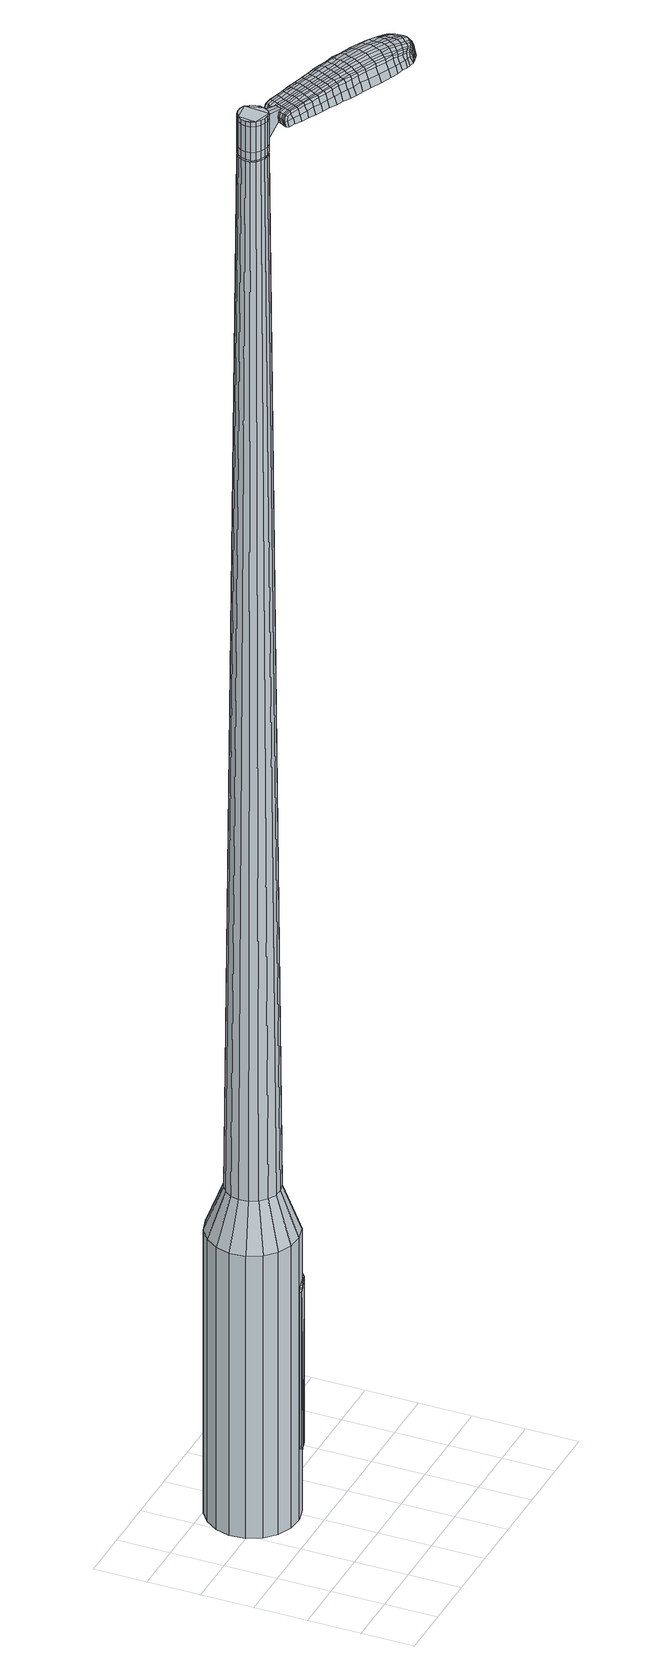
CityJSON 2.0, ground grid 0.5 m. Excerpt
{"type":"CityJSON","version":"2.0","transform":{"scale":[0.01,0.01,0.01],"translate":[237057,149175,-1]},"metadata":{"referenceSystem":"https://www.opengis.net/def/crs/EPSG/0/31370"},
"CityObjects":{
"object1":{"type":"GenericCityObject","attributes":{"cluster":250,"mean_distance_to_centroid":0.168,"new_centroid_x":237057.86,"new_centroid_y":149176.61,"mean_distance_to_camera":6.66,"H1":0.351,"H2":-2.49,"Z_final":110.93,"cluster2":-1,"proj_x":237056.17,"proj_y":149180.32,"id_line":38738,"bearing_l":65.56,"distance":4.08,"orientation":"right","G_obj":335.56},"geometry":[{"type":"MultiSurface","lod":"2","boundaries":[[[0,1,2,3]],[[1,4,5,2]],[[4,6,7,5]],[[6,8,9,7]],[[8,10,11,9]],[[10,12,13,11]],[[12,14,15,13]],[[14,16,17,15]],[[16,18,19,17]],[[18,20,21,19]],[[20,22,23,21]],[[22,24,25,23]],[[24,26,27,25]],[[26,28,29,27]],[[28,30,31,29]],[[30,32,33,31]],[[32,34,35,33]],[[34,0,3,35]],[[36,37,38,39]],[[38,40,41,42]],[[41,43,42]],[[42,44,45,46]],[[45,47,46]],[[46,48,49,50]],[[49,51,50]],[[42,46,50,38]],[[50,52,39,38]],[[53,36,39]],[[2,5,7,35]],[[7,9,11,15]],[[11,13,15]],[[15,17,19,23]],[[19,21,23]],[[23,25,27,31]],[[27,29,31]],[[15,23,31,7]],[[31,33,35,7]],[[3,2,35]],[[1,0,54,55]],[[0,34,56,54]],[[34,32,57,56]],[[32,30,58,57]],[[30,28,59,58]],[[28,26,60,59]],[[26,24,61,60]],[[24,22,62,61]],[[22,20,63,62]],[[20,18,64,63]],[[18,16,65,64]],[[16,14,66,65]],[[14,12,67,66]],[[12,10,68,67]],[[10,8,69,68]],[[8,6,70,69]],[[6,4,71,70]],[[4,1,55,71]],[[55,54,72,73]],[[54,56,74,72]],[[56,57,75,74]],[[57,58,76,75]],[[58,59,77,76]],[[59,60,78,77]],[[60,61,79,78]],[[61,62,80,79]],[[62,63,81,80]],[[63,64,82,81]],[[64,65,83,82]],[[65,66,84,83]],[[66,67,85,84]],[[67,68,86,85]],[[68,69,87,86]],[[69,70,88,87]],[[70,71,89,88]],[[71,55,73,89]],[[72,90,91,92]],[[93,94,90,72]],[[75,95,94,93]],[[76,96,95,75]],[[97,98,96,76]],[[99,100,98,97]],[[101,102,100,99]],[[103,104,102,101]],[[81,105,104,103]],[[82,106,105,81]],[[83,107,106,82]],[[108,109,107,83]],[[110,111,109,108]],[[86,112,111,110]],[[87,113,112,86]],[[114,115,113,87]],[[116,117,115,114]],[[92,91,117,116]],[[118,119,120,121]],[[122,118,121,123]],[[124,122,123,125]],[[126,124,125,127]],[[128,126,127,129]],[[130,128,129,131]],[[132,130,131,133]],[[134,132,133,135]],[[136,134,135,137]],[[138,136,137,139]],[[140,138,139,141]],[[142,140,141,143]],[[144,142,143,145]],[[146,144,145,147]],[[148,146,147,149]],[[150,148,149,151]],[[73,72,92]],[[74,93,72]],[[74,75,93]],[[77,97,76]],[[77,78,99,97]],[[78,79,101,99]],[[79,80,103,101]],[[80,81,103]],[[84,108,83]],[[84,85,110,108]],[[85,86,110]],[[88,114,87]],[[88,89,116,114]],[[89,73,92,116]],[[152,91,90]],[[152,153,117,91]],[[153,154,115,117]],[[154,113,115]],[[155,111,112]],[[155,156,109,111]],[[156,107,109]],[[157,104,105]],[[157,158,102,104]],[[158,159,100,102]],[[159,160,98,100]],[[160,96,98]],[[161,94,95]],[[161,90,94]],[[39,52,150,162]],[[152,90,163,151]],[[53,39,162,119]],[[90,161,120,163]],[[36,53,119,118]],[[161,95,121,120]],[[37,36,118,122]],[[95,96,123,121]],[[38,37,122,124]],[[96,160,125,123]],[[40,38,124,126]],[[160,159,127,125]],[[41,40,126,128]],[[159,158,129,127]],[[43,41,128,130]],[[158,157,131,129]],[[42,43,130,132]],[[157,105,133,131]],[[44,42,132,134]],[[105,106,135,133]],[[45,44,134,136]],[[106,107,137,135]],[[47,45,136,138]],[[107,156,139,137]],[[46,47,138,140]],[[156,155,141,139]],[[48,46,140,142]],[[155,112,143,141]],[[49,48,142,144]],[[112,113,145,143]],[[51,49,144,146]],[[113,154,147,145]],[[50,51,146,148]],[[154,153,149,147]],[[52,50,148,150]],[[153,152,151,149]],[[150,151,164,165]],[[151,163,166,164]],[[163,120,167,166]],[[120,119,168,167]],[[119,162,169,168]],[[162,150,165,169]],[[170,171,172,173]],[[174,170,173,175]],[[170,174,176,177]],[[171,170,177,178]],[[179,180,181,182]],[[183,179,182,184]],[[179,183,185,186]],[[180,179,186,187]],[[188,189,190,191]],[[192,188,191,193]],[[188,192,194,195]],[[189,188,195,196]],[[197,198,199,200]],[[201,197,200,202]],[[197,201,203,204]],[[198,197,204,205]],[[206,207,208,209]],[[210,206,209,211]],[[206,210,212,213]],[[207,206,213,214]],[[215,216,217,218]],[[219,215,218,220]],[[215,219,221,222]],[[216,215,222,223]],[[224,225,226,227]],[[216,224,227,217]],[[224,216,223,228]],[[225,224,228,229]],[[230,231,232,233]],[[225,230,233,226]],[[230,225,229,234]],[[231,230,234,235]],[[236,174,175,237]],[[231,236,237,232]],[[236,231,235,238]],[[174,236,238,176]],[[239,240,241,242]],[[243,239,242,244]],[[239,243,245,246]],[[240,239,246,247]],[[248,249,250,251]],[[240,248,251,241]],[[248,240,247,252]],[[249,248,252,253]],[[254,255,256,257]],[[249,254,257,250]],[[254,249,253,258]],[[255,254,258,259]],[[260,261,262,263]],[[255,260,263,256]],[[260,255,259,264]],[[261,260,264,265]],[[266,171,178,267]],[[261,266,267,262]],[[266,261,265,268]],[[171,266,268,172]],[[269,270,271,272]],[[273,269,272,274]],[[269,273,275,276]],[[270,269,276,277]],[[278,279,280,281]],[[270,278,281,271]],[[278,270,277,282]],[[279,278,282,283]],[[284,285,286,287]],[[279,284,287,280]],[[284,279,283,288]],[[285,284,288,289]],[[290,183,184,291]],[[285,290,291,286]],[[290,285,289,292]],[[183,290,292,185]],[[293,294,295,296]],[[297,293,296,298]],[[293,297,299,300]],[[294,293,300,301]],[[302,303,304,305]],[[294,302,305,295]],[[302,294,301,306]],[[303,302,306,307]],[[308,309,310,311]],[[303,308,311,304]],[[308,303,307,312]],[[309,308,312,313]],[[314,315,316,317]],[[309,314,317,310]],[[314,309,313,318]],[[315,314,318,319]],[[320,180,187,321]],[[315,320,321,316]],[[320,315,319,322]],[[180,320,322,181]],[[323,209,208,324]],[[325,323,324,326]],[[323,325,327,328]],[[209,323,328,211]],[[329,325,326,330]],[[331,329,330,332]],[[329,331,333,334]],[[325,329,334,327]],[[335,331,332,336]],[[337,335,336,338]],[[335,337,339,340]],[[331,335,340,333]],[[341,337,338,342]],[[343,341,342,344]],[[341,343,345,346]],[[337,341,346,339]],[[347,343,344,348]],[[198,347,348,199]],[[347,198,205,349]],[[343,347,349,345]],[[350,351,196,195]],[[352,350,195,194]],[[350,352,353,354]],[[351,350,354,355]],[[356,357,355,354]],[[358,356,354,353]],[[356,358,359,360]],[[357,356,360,361]],[[362,363,361,360]],[[364,362,360,359]],[[362,364,365,366]],[[363,362,366,367]],[[368,369,367,366]],[[370,368,366,365]],[[368,370,203,201]],[[369,368,201,202]],[[371,372,373,374]],[[273,371,374,275]],[[371,273,274,375]],[[372,371,375,376]],[[377,192,193,378]],[[372,377,378,373]],[[377,372,376,379]],[[192,377,379,194]],[[380,381,382,383]],[[219,380,383,221]],[[380,219,220,384]],[[381,380,384,385]],[[386,387,388,389]],[[381,386,389,382]],[[386,381,385,390]],[[387,386,390,391]],[[392,189,196,393]],[[387,392,393,388]],[[392,387,391,394]],[[189,392,394,190]],[[395,396,397,398]],[[177,395,398,178]],[[395,177,176,399]],[[396,395,399,400]],[[401,402,403,404]],[[396,401,404,397]],[[401,396,400,405]],[[402,401,405,406]],[[407,200,199,408]],[[402,407,408,403]],[[407,402,406,409]],[[200,407,409,202]],[[410,411,412,413]],[[182,410,413,184]],[[410,182,181,414]],[[411,410,414,415]],[[416,204,203,417]],[[411,416,417,412]],[[416,411,415,418]],[[204,416,418,205]],[[419,420,421,422]],[[297,419,422,299]],[[419,297,298,423]],[[420,419,423,424]],[[425,210,211,426]],[[420,425,426,421]],[[425,420,424,427]],[[210,425,427,212]],[[428,429,430,431]],[[243,428,431,245]],[[428,243,244,432]],[[429,428,432,433]],[[434,435,436,437]],[[429,434,437,430]],[[434,429,433,438]],[[435,434,438,439]],[[440,207,214,441]],[[435,440,441,436]],[[440,435,439,442]],[[207,440,442,208]],[[443,444,433,432]],[[242,443,432,244]],[[443,242,241,445]],[[444,443,445,446]],[[447,448,439,438]],[[444,447,438,433]],[[447,444,446,449]],[[448,447,449,450]],[[451,324,208,442]],[[448,451,442,439]],[[451,448,450,452]],[[324,451,452,326]],[[453,454,455,456]],[[300,453,456,301]],[[453,300,299,422]],[[454,453,422,421]],[[457,328,327,458]],[[454,457,458,455]],[[457,454,421,426]],[[328,457,426,211]],[[459,460,446,445]],[[251,459,445,241]],[[459,251,250,461]],[[460,459,461,462]],[[463,464,450,449]],[[460,463,449,446]],[[463,460,462,465]],[[464,463,465,466]],[[467,330,326,452]],[[464,467,452,450]],[[467,464,466,468]],[[330,467,468,332]],[[469,470,471,472]],[[306,469,472,307]],[[469,306,301,456]],[[470,469,456,455]],[[473,334,333,474]],[[470,473,474,471]],[[473,470,455,458]],[[334,473,458,327]],[[475,476,462,461]],[[257,475,461,250]],[[475,257,256,477]],[[476,475,477,478]],[[479,480,466,465]],[[476,479,465,462]],[[479,476,478,481]],[[480,479,481,482]],[[483,336,332,468]],[[480,483,468,466]],[[483,480,482,484]],[[336,483,484,338]],[[485,486,487,488]],[[312,485,488,313]],[[485,312,307,472]],[[486,485,472,471]],[[489,340,339,490]],[[486,489,490,487]],[[489,486,471,474]],[[340,489,474,333]],[[491,492,478,477]],[[263,491,477,256]],[[491,263,262,493]],[[492,491,493,494]],[[495,496,482,481]],[[492,495,481,478]],[[495,492,494,497]],[[496,495,497,498]],[[499,342,338,484]],[[496,499,484,482]],[[499,496,498,500]],[[342,499,500,344]],[[501,502,503,504]],[[318,501,504,319]],[[501,318,313,488]],[[502,501,488,487]],[[505,346,345,506]],[[502,505,506,503]],[[505,502,487,490]],[[346,505,490,339]],[[507,508,494,493]],[[267,507,493,262]],[[507,267,178,398]],[[508,507,398,397]],[[509,510,498,497]],[[508,509,497,494]],[[509,508,397,404]],[[510,509,404,403]],[[511,348,344,500]],[[510,511,500,498]],[[511,510,403,408]],[[348,511,408,199]],[[512,513,415,414]],[[322,512,414,181]],[[512,322,319,504]],[[513,512,504,503]],[[514,349,205,418]],[[513,514,418,415]],[[514,513,503,506]],[[349,514,506,345]],[[515,516,376,375]],[[272,515,375,274]],[[515,272,271,517]],[[516,515,517,518]],[[519,352,194,379]],[[516,519,379,376]],[[519,516,518,520]],[[352,519,520,353]],[[521,522,523,524]],[[222,521,524,223]],[[521,222,221,383]],[[522,521,383,382]],[[525,526,527,528]],[[522,525,528,523]],[[525,522,382,389]],[[526,525,389,388]],[[529,351,355,530]],[[526,529,530,527]],[[529,526,388,393]],[[351,529,393,196]],[[531,532,518,517]],[[281,531,517,271]],[[531,281,280,533]],[[532,531,533,534]],[[535,358,353,520]],[[532,535,520,518]],[[535,532,534,536]],[[358,535,536,359]],[[537,538,539,540]],[[228,537,540,229]],[[537,228,223,524]],[[538,537,524,523]],[[541,542,543,544]],[[538,541,544,539]],[[541,538,523,528]],[[542,541,528,527]],[[545,357,361,546]],[[542,545,546,543]],[[545,542,527,530]],[[357,545,530,355]],[[547,548,534,533]],[[287,547,533,280]],[[547,287,286,549]],[[548,547,549,550]],[[551,364,359,536]],[[548,551,536,534]],[[551,548,550,552]],[[364,551,552,365]],[[553,554,555,556]],[[234,553,556,235]],[[553,234,229,540]],[[554,553,540,539]],[[557,558,559,560]],[[554,557,560,555]],[[557,554,539,544]],[[558,557,544,543]],[[561,363,367,562]],[[558,561,562,559]],[[561,558,543,546]],[[363,561,546,361]],[[563,564,550,549]],[[291,563,549,286]],[[563,291,184,413]],[[564,563,413,412]],[[565,370,365,552]],[[564,565,552,550]],[[565,564,412,417]],[[370,565,417,203]],[[566,567,400,399]],[[238,566,399,176]],[[566,238,235,556]],[[567,566,556,555]],[[568,569,406,405]],[[567,568,405,400]],[[568,567,555,560]],[[569,568,560,559]],[[570,369,202,409]],[[569,570,409,406]],[[570,569,559,562]],[[369,570,562,367]],[[571,572,573,574]],[[574,573,575,576]],[[577,575,573,578]],[[578,573,572,579]],[[580,581,582,583]],[[583,582,584,585]],[[586,584,582,587]],[[587,582,581,588]],[[589,590,591,592]],[[592,591,593,594]],[[595,593,591,596]],[[596,591,590,597]],[[598,599,600,601]],[[601,600,602,603]],[[604,602,600,605]],[[605,600,599,606]],[[607,608,609,610]],[[610,609,611,612]],[[613,611,609,614]],[[614,609,608,615]],[[616,617,618,619]],[[619,618,620,621]],[[622,620,618,623]],[[623,618,617,624]],[[625,626,627,628]],[[628,627,617,616]],[[624,617,627,629]],[[629,627,626,630]],[[631,632,633,634]],[[634,633,626,625]],[[630,626,633,635]],[[635,633,632,636]],[[576,575,637,638]],[[638,637,632,631]],[[636,632,637,639]],[[639,637,575,577]],[[640,641,642,643]],[[643,642,644,645]],[[646,644,642,647]],[[647,642,641,648]],[[649,650,651,652]],[[652,651,641,640]],[[648,641,651,653]],[[653,651,650,654]],[[655,656,657,658]],[[658,657,650,649]],[[654,650,657,659]],[[659,657,656,660]],[[661,662,663,664]],[[664,663,656,655]],[[660,656,663,665]],[[665,663,662,666]],[[579,572,667,668]],[[668,667,662,661]],[[666,662,667,669]],[[669,667,572,571]],[[670,671,672,673]],[[673,672,674,675]],[[676,674,672,677]],[[677,672,671,678]],[[679,680,681,682]],[[682,681,671,670]],[[678,671,681,683]],[[683,681,680,684]],[[685,686,687,688]],[[688,687,680,679]],[[684,680,687,689]],[[689,687,686,690]],[[585,584,691,692]],[[692,691,686,685]],[[690,686,691,693]],[[693,691,584,586]],[[694,695,696,697]],[[697,696,698,699]],[[700,698,696,701]],[[701,696,695,702]],[[703,704,705,706]],[[706,705,695,694]],[[702,695,705,707]],[[707,705,704,708]],[[709,710,711,712]],[[712,711,704,703]],[[708,704,711,713]],[[713,711,710,714]],[[715,716,717,718]],[[718,717,710,709]],[[714,710,717,719]],[[719,717,716,720]],[[588,581,721,722]],[[722,721,716,715]],[[720,716,721,723]],[[723,721,581,580]],[[607,610,724,725]],[[725,724,726,727]],[[728,726,724,729]],[[729,724,610,612]],[[727,726,730,731]],[[731,730,732,733]],[[734,732,730,735]],[[735,730,726,728]],[[733,732,736,737]],[[737,736,738,739]],[[740,738,736,741]],[[741,736,732,734]],[[739,738,742,743]],[[743,742,744,745]],[[746,744,742,747]],[[747,742,738,740]],[[745,744,748,749]],[[749,748,599,598]],[[606,599,748,750]],[[750,748,744,746]],[[597,751,752,596]],[[596,752,753,595]],[[754,753,752,755]],[[755,752,751,756]],[[756,757,758,755]],[[755,758,759,754]],[[760,759,758,761]],[[761,758,757,762]],[[762,763,764,761]],[[761,764,765,760]],[[766,765,764,767]],[[767,764,763,768]],[[768,769,770,767]],[[767,770,771,766]],[[604,771,770,602]],[[602,770,769,603]],[[772,773,774,775]],[[775,774,674,676]],[[675,674,774,776]],[[776,774,773,777]],[[594,593,778,779]],[[779,778,773,772]],[[777,773,778,780]],[[780,778,593,595]],[[781,782,783,784]],[[784,783,620,622]],[[621,620,783,785]],[[785,783,782,786]],[[787,788,789,790]],[[790,789,782,781]],[[786,782,789,791]],[[791,789,788,792]],[[597,590,793,794]],[[794,793,788,787]],[[792,788,793,795]],[[795,793,590,589]],[[796,797,798,799]],[[799,798,578,579]],[[577,578,798,800]],[[800,798,797,801]],[[802,803,804,805]],[[805,804,797,796]],[[801,797,804,806]],[[806,804,803,807]],[[598,601,808,809]],[[809,808,803,802]],[[807,803,808,810]],[[810,808,601,603]],[[811,812,813,814]],[[814,813,583,585]],[[580,583,813,815]],[[815,813,812,816]],[[604,605,817,818]],[[818,817,812,811]],[[816,812,817,819]],[[819,817,605,606]],[[820,821,822,823]],[[823,822,698,700]],[[699,698,822,824]],[[824,822,821,825]],[[612,611,826,827]],[[827,826,821,820]],[[825,821,826,828]],[[828,826,611,613]],[[829,830,831,832]],[[832,831,644,646]],[[645,644,831,833]],[[833,831,830,834]],[[835,836,837,838]],[[838,837,830,829]],[[834,830,837,839]],[[839,837,836,840]],[[615,608,841,842]],[[842,841,836,835]],[[840,836,841,843]],[[843,841,608,607]],[[834,844,845,833]],[[833,845,643,645]],[[640,643,845,846]],[[846,845,844,847]],[[840,848,849,839]],[[839,849,844,834]],[[847,844,849,850]],[[850,849,848,851]],[[607,725,165,843]],[[843,165,848,840]],[[851,848,165,852]],[[852,165,725,727]],[[853,854,855,856]],[[856,855,701,702]],[[700,701,855,823]],[[823,855,854,820]],[[728,729,857,858]],[[858,857,854,853]],[[820,854,857,827]],[[827,857,729,612]],[[847,859,846]],[[846,859,652,640]],[[649,652,859,860]],[[860,859,861]],[[851,862,863,850]],[[850,863,859,847]],[[861,859,863,864]],[[864,863,862,865]],[[727,731,866,852]],[[852,866,862,851]],[[865,862,866,867]],[[867,866,731,733]],[[868,869,870,871]],[[871,870,707,708]],[[702,707,870,856]],[[856,870,869,853]],[[734,735,872,873]],[[873,872,869,868]],[[853,869,872,858]],[[858,872,735,728]],[[861,874,875,860]],[[860,875,658,649]],[[655,658,875,876]],[[875,874,876]],[[865,877,878,864]],[[864,878,874,861]],[[876,874,878,879]],[[879,878,877,880]],[[733,737,881,867]],[[867,881,877,865]],[[880,877,881,882]],[[882,881,737,739]],[[883,884,885,886]],[[886,885,713,714]],[[708,713,885,871]],[[871,885,884,868]],[[740,741,887,888]],[[888,887,884,883]],[[868,884,887,873]],[[873,887,741,734]],[[889,890,876]],[[876,890,664,655]],[[661,664,890,891]],[[891,890,889,892]],[[880,893,894,879]],[[879,894,889,876]],[[892,889,894,895]],[[895,894,893,896]],[[739,743,897,882]],[[882,897,893,880]],[[896,893,897,898]],[[898,897,743,745]],[[899,900,901,902]],[[902,901,719,720]],[[714,719,901,886]],[[886,901,900,883]],[[746,747,903,904]],[[904,903,900,899]],[[883,900,903,888]],[[888,903,747,740]],[[892,905,906,891]],[[891,906,668,661]],[[579,668,906,799]],[[799,906,905,796]],[[896,907,908,895]],[[895,908,905,892]],[[796,905,908,805]],[[805,908,907,802]],[[745,749,909,898]],[[898,909,907,896]],[[802,907,909,809]],[[809,909,749,598]],[[816,910,911,815]],[[815,911,723,580]],[[720,723,911,902]],[[902,911,910,899]],[[606,750,912,819]],[[819,912,910,816]],[[899,910,912,904]],[[904,912,750,746]],[[777,913,914,776]],[[776,914,673,675]],[[670,673,914,915]],[[915,914,913,916]],[[595,753,917,780]],[[780,917,913,777]],[[916,913,917,918]],[[918,917,753,754]],[[919,920,921,922]],[[922,921,623,624]],[[622,623,921,784]],[[784,921,920,781]],[[923,924,925,926]],[[926,925,920,919]],[[781,920,925,790]],[[790,925,924,787]],[[756,751,927,928]],[[928,927,924,923]],[[787,924,927,794]],[[794,927,751,597]],[[916,929,930,915]],[[915,930,682,670]],[[679,682,930,931]],[[931,930,929,932]],[[754,759,933,918]],[[918,933,929,916]],[[932,929,933,934]],[[934,933,759,760]],[[935,936,937,938]],[[938,937,629,630]],[[624,629,937,922]],[[922,937,936,919]],[[939,940,941,942]],[[942,941,936,935]],[[919,936,941,926]],[[926,941,940,923]],[[762,757,943,944]],[[944,943,940,939]],[[923,940,943,928]],[[928,943,757,756]],[[932,945,946,931]],[[931,946,688,679]],[[685,688,946,947]],[[947,946,945,948]],[[760,765,949,934]],[[934,949,945,932]],[[948,945,949,950]],[[950,949,765,766]],[[951,952,953,954]],[[954,953,635,636]],[[630,635,953,938]],[[938,953,952,935]],[[955,956,957,958]],[[958,957,952,951]],[[935,952,957,942]],[[942,957,956,939]],[[768,763,959,960]],[[960,959,956,955]],[[939,956,959,944]],[[944,959,763,762]],[[948,961,962,947]],[[947,962,692,685]],[[585,692,962,814]],[[814,962,961,811]],[[766,771,963,950]],[[950,963,961,948]],[[811,961,963,818]],[[818,963,771,604]],[[801,964,965,800]],[[800,965,639,577]],[[636,639,965,954]],[[954,965,964,951]],[[807,966,967,806]],[[806,967,964,801]],[[951,964,967,958]],[[958,967,966,955]],[[603,769,968,810]],[[810,968,966,807]],[[955,966,968,960]],[[960,968,769,768]],[[571,574,173,172]],[[574,576,175,173]],[[586,587,186,185]],[[587,588,187,186]],[[589,592,191,190]],[[592,594,193,191]],[[613,614,213,212]],[[614,615,214,213]],[[616,619,218,217]],[[619,621,220,218]],[[625,628,227,226]],[[628,616,217,227]],[[631,634,233,232]],[[634,625,226,233]],[[576,638,237,175]],[[638,631,232,237]],[[646,647,246,245]],[[647,648,247,246]],[[648,653,252,247]],[[653,654,253,252]],[[654,659,258,253]],[[659,660,259,258]],[[660,665,264,259]],[[665,666,265,264]],[[666,669,268,265]],[[669,571,172,268]],[[676,677,276,275]],[[677,678,277,276]],[[678,683,282,277]],[[683,684,283,282]],[[684,689,288,283]],[[689,690,289,288]],[[690,693,292,289]],[[693,586,185,292]],[[694,697,296,295]],[[697,699,298,296]],[[703,706,305,304]],[[706,694,295,305]],[[709,712,311,310]],[[712,703,304,311]],[[715,718,317,316]],[[718,709,310,317]],[[588,722,321,187]],[[722,715,316,321]],[[772,775,374,373]],[[775,676,275,374]],[[594,779,378,193]],[[779,772,373,378]],[[621,785,384,220]],[[785,786,385,384]],[[786,791,390,385]],[[791,792,391,390]],[[792,795,394,391]],[[795,589,190,394]],[[699,824,423,298]],[[824,825,424,423]],[[825,828,427,424]],[[828,613,212,427]],[[829,832,431,430]],[[832,646,245,431]],[[835,838,437,436]],[[838,829,430,437]],[[615,842,441,214]],[[842,835,436,441]],[[969,970,971,972]],[[973,974,972,971]],[[975,976,977,978]],[[979,980,981,982]],[[970,983,984,971]],[[985,973,971,984]],[[986,975,978,987]],[[988,989,980,979]],[[983,990,991,984]],[[991,992,985,984]],[[993,986,987,994]],[[995,989,988,996]],[[990,997,998,991]],[[998,999,992,991]],[[1000,993,994,1001]],[[1002,995,996,1003]],[[1004,1005,1006,1007]],[[1008,1009,1005,1004]],[[1008,1010,1011,1009]],[[1010,1012,1013,1011]],[[1014,1015,1016,1017]],[[1018,1019,1015,1014]],[[1020,1021,1019,1018]],[[1022,1023,1021,1020]],[[1017,1006,1005,1014]],[[1014,1005,1009,1018]],[[1009,1011,1020,1018]],[[1011,1013,1022,1020]],[[978,977,974,973]],[[987,978,973,985]],[[992,994,987,985]],[[999,1001,994,992]],[[979,982,976,975]],[[988,979,975,986]],[[996,988,986,993]],[[1003,996,993,1000]],[[980,1004,1007,981]],[[989,1008,1004,980]],[[1010,1008,989,995]],[[1012,1010,995,1002]],[[1024,1025,1026,1027]],[[1026,1028,1029,1030]],[[1026,1030,1031,1032]],[[1026,1032,1027]],[[1033,1024,1027,1034]],[[1035,1034,1027,1036]],[[1037,1036,1027]],[[1038,1026,1025,1039]],[[1040,1038,1039,1041]],[[1042,1040,1041,1043]],[[1044,1042,1043,1045]],[[1046,1044,1045,1047]],[[1047,1048,1049,1050]],[[1047,1050,1051,1052]],[[1047,1052,1053,1054]],[[1053,1055,1056,1057]],[[1053,1057,1058,1059]],[[1053,1059,1054]],[[1047,1054,1046]],[[1060,1061,1025,1024]],[[1062,1063,1028,1026]],[[1064,1065,1037,1027]],[[1061,1066,1039,1025]],[[1067,1062,1026,1038]],[[1066,1068,1041,1039]],[[1069,1067,1038,1040]],[[1068,1070,1043,1041]],[[1071,1069,1040,1042]],[[1070,1072,1045,1043]],[[1073,1071,1042,1044]],[[1072,1074,1047,1045]],[[1075,1073,1044,1046]],[[1074,1076,1048,1047]],[[1077,1078,1055,1053]],[[1079,1075,1046,1054]],[[1049,1048,1076,1080]],[[1050,1049,1080,1081]],[[1051,1050,1081,1082]],[[1052,1051,1082,1083]],[[1053,1052,1083,1077]],[[1084,1060,1024,1033]],[[1085,1084,1033,1034]],[[1086,1085,1034,1035]],[[1087,1086,1035,1036]],[[1065,1087,1036,1037]],[[1029,1028,1063,1088]],[[1056,1055,1078,1089]],[[1030,1029,1088,1090]],[[1031,1030,1090,1091]],[[1032,1031,1091,1092]],[[1027,1032,1092,1064]],[[1057,1056,1089,1093]],[[1058,1057,1093,1094]],[[1059,1058,1094,1095]],[[1054,1059,1095,1079]]]}]}
},
"vertices":[
[127,144,384],[118,132,384],[118,132,96],[127,144,96],[106,123,384],[106,123,96],[92,120,384],[92,120,96],[78,121,384],[78,121,96],[64,127,384],[64,127,96],[54,137,384],[54,137,96],[47,150,384],[47,150,96],[46,165,384],[46,165,96],[50,179,384],[50,179,96],[58,191,384],[58,191,96],[70,200,384],[70,200,96],[84,204,384],[84,204,96],[99,203,384],[99,203,96],[112,197,384],[112,197,96],[123,186,384],[123,186,96],[129,173,384],[129,173,96],[130,158,384],[130,158,96],[101,165,1524],[99,169,1524],[96,173,1524],[100,156,1524],[92,175,1524],[87,175,1524],[79,171,1524],[82,174,1524],[76,167,1524],[75,163,1524],[77,154,1524],[75,158,1524],[81,151,1524],[85,149,1524],[94,149,1524],[89,148,1524],[98,152,1524],[102,161,1524],[111,151,429],[106,144,429],[113,160,429],[112,168,429],[109,176,429],[102,182,429],[94,186,429],[86,187,429],[77,184,429],[70,179,429],[65,172,429],[63,164,429],[64,155,429],[68,147,429],[74,141,429],[82,137,429],[91,137,429],[99,139,429],[100,156,1483],[98,152,1483],[102,161,1483],[101,165,1483],[99,169,1483],[96,173,1483],[92,175,1483],[87,175,1483],[82,174,1483],[79,171,1483],[76,167,1483],[75,163,1483],[75,158,1483],[77,154,1483],[81,151,1483],[85,149,1483],[89,148,1483],[94,149,1483],[100,156,1485],[97,153,1485],[97,153,1483],[101,161,1483],[101,161,1485],[101,165,1485],[99,169,1485],[95,172,1483],[95,172,1485],[91,174,1483],[91,174,1485],[87,174,1483],[87,174,1485],[83,173,1483],[83,173,1485],[79,171,1485],[76,167,1485],[75,163,1485],[76,158,1483],[76,158,1485],[78,154,1483],[78,154,1485],[81,151,1485],[85,149,1485],[89,149,1483],[89,149,1485],[94,150,1483],[94,150,1485],[101,165,1519],[102,161,1519],[102,161,1493],[101,165,1493],[99,169,1519],[99,169,1493],[96,173,1519],[96,173,1493],[92,175,1519],[92,175,1493],[87,175,1519],[87,175,1493],[82,174,1519],[82,174,1493],[79,171,1519],[79,171,1493],[76,167,1519],[76,167,1493],[75,163,1519],[75,163,1493],[75,158,1519],[75,158,1493],[77,154,1519],[77,154,1493],[81,151,1519],[81,151,1493],[85,149,1519],[85,149,1493],[89,148,1519],[89,148,1493],[94,149,1519],[94,149,1493],[98,152,1519],[98,152,1493],[98,152,1485],[94,149,1485],[89,148,1485],[77,154,1485],[75,158,1485],[82,174,1485],[87,175,1485],[92,175,1485],[96,173,1485],[102,161,1485],[100,156,1519],[100,156,1493],[116,145,1513],[116,145,1518],[117,148,1513],[119,151,1513],[119,151,1518],[117,148,1518],[177,100,1519],[170,103,1518],[171,101,1509],[177,98,1510],[184,96,1519],[185,94,1510],[184,98,1526],[177,102,1525],[170,105,1525],[193,135,1519],[186,138,1518],[185,137,1525],[191,134,1525],[201,132,1519],[199,131,1526],[203,132,1510],[195,136,1510],[188,138,1509],[252,89,1519],[251,85,1519],[252,85,1513],[253,88,1513],[253,93,1519],[254,92,1513],[252,93,1524],[251,89,1524],[249,86,1524],[185,119,1530],[178,122,1529],[177,119,1529],[184,116,1530],[193,115,1531],[192,112,1531],[195,119,1530],[187,123,1530],[180,125,1529],[111,152,1512],[110,150,1512],[111,149,1517],[113,152,1517],[113,155,1512],[114,154,1517],[114,155,1506],[112,152,1506],[111,149,1506],[231,77,1519],[228,78,1519],[228,76,1512],[232,75,1512],[234,76,1518],[234,75,1512],[233,77,1522],[232,78,1523],[228,79,1524],[224,79,1519],[218,81,1519],[219,79,1512],[224,77,1512],[224,81,1524],[218,83,1525],[213,83,1519],[205,86,1519],[206,84,1511],[213,81,1511],[213,85,1526],[205,88,1526],[195,91,1519],[196,89,1510],[195,93,1526],[111,134,1513],[118,131,1513],[118,132,1518],[111,136,1517],[107,137,1512],[108,137,1516],[107,136,1506],[112,133,1507],[118,129,1507],[125,127,1514],[131,124,1515],[131,125,1520],[125,129,1519],[125,126,1507],[132,122,1507],[138,120,1515],[145,117,1516],[144,118,1522],[138,122,1521],[138,118,1508],[145,115,1508],[151,113,1517],[158,110,1517],[157,112,1524],[151,115,1523],[152,111,1508],[158,108,1509],[164,106,1518],[164,108,1524],[165,104,1509],[247,109,1519],[244,111,1519],[243,110,1524],[246,108,1523],[249,107,1518],[248,107,1522],[250,108,1512],[248,110,1512],[245,111,1512],[240,113,1519],[235,116,1519],[234,115,1525],[239,112,1524],[241,114,1512],[236,117,1512],[229,119,1519],[222,122,1519],[221,121,1526],[228,118,1526],[231,119,1511],[224,123,1511],[212,127,1519],[210,126,1526],[214,128,1510],[124,162,1513],[131,159,1513],[132,160,1507],[125,162,1507],[119,163,1512],[120,164,1506],[119,162,1516],[123,161,1517],[130,158,1518],[138,156,1514],[145,154,1515],[147,154,1507],[140,157,1507],[137,156,1519],[144,153,1520],[152,151,1515],[159,148,1516],[161,149,1508],[154,152,1508],[151,150,1521],[158,147,1522],[166,146,1517],[173,143,1517],[175,144,1509],[168,146,1508],[165,145,1523],[171,142,1524],[180,140,1518],[181,141,1509],[178,139,1524],[117,150,1519],[116,147,1519],[124,146,1520],[123,144,1520],[125,149,1520],[119,152,1519],[131,143,1522],[130,141,1522],[138,140,1523],[137,138,1523],[139,143,1523],[132,146,1521],[145,137,1524],[143,135,1524],[151,134,1525],[150,132,1525],[153,137,1525],[146,140,1524],[158,131,1526],[157,129,1526],[165,128,1527],[164,125,1527],[166,131,1527],[160,134,1526],[172,125,1528],[170,122,1528],[173,128,1528],[248,90,1527],[247,87,1527],[249,94,1526],[245,96,1527],[244,92,1528],[243,89,1528],[238,95,1529],[237,92,1529],[239,99,1528],[233,102,1530],[232,98,1530],[230,95,1530],[225,101,1531],[224,98,1531],[226,105,1530],[218,109,1531],[217,105,1531],[215,102,1531],[205,110,1531],[204,107,1531],[207,114,1531],[250,105,1518],[251,103,1519],[253,103,1513],[251,106,1513],[249,105,1523],[250,103,1523],[253,98,1519],[254,98,1513],[251,98,1524],[236,76,1518],[239,77,1518],[238,78,1523],[235,77,1523],[236,75,1513],[239,76,1513],[242,78,1519],[246,80,1519],[244,81,1524],[241,79,1523],[243,77,1513],[246,79,1513],[249,82,1519],[247,83,1524],[249,82,1513],[177,103,1528],[178,105,1528],[172,108,1528],[171,106,1527],[185,99,1528],[186,101,1529],[179,107,1529],[181,110,1530],[174,113,1529],[173,111,1528],[187,103,1529],[189,106,1530],[182,113,1530],[176,116,1529],[190,109,1531],[191,133,1528],[190,130,1529],[198,127,1529],[199,129,1528],[184,135,1527],[183,133,1528],[188,127,1529],[197,123,1530],[182,129,1528],[116,163,1512],[116,161,1512],[117,160,1517],[117,162,1517],[118,164,1506],[117,162,1506],[114,158,1512],[115,158,1517],[115,159,1506],[105,139,1512],[106,141,1512],[106,139,1506],[106,138,1506],[107,139,1517],[107,140,1517],[107,143,1512],[108,145,1512],[109,144,1506],[108,142,1506],[108,142,1517],[109,145,1517],[109,147,1512],[110,147,1506],[110,147,1517],[112,137,1519],[112,138,1519],[118,133,1520],[119,135,1520],[113,140,1519],[114,143,1519],[120,137,1520],[121,139,1520],[115,145,1519],[122,142,1520],[122,160,1519],[121,158,1519],[128,155,1520],[129,157,1520],[120,155,1519],[127,152,1520],[125,130,1521],[126,131,1521],[131,127,1522],[132,128,1522],[127,134,1521],[128,136,1521],[133,130,1522],[134,133,1523],[129,139,1522],[135,135,1523],[136,154,1521],[135,153,1521],[142,150,1522],[143,152,1522],[134,150,1521],[141,147,1522],[138,123,1523],[139,125,1523],[145,120,1524],[145,121,1524],[140,127,1523],[141,130,1524],[146,124,1525],[148,126,1525],[142,132,1524],[149,129,1525],[150,149,1523],[149,147,1523],[156,144,1524],[157,146,1524],[148,144,1524],[154,141,1525],[151,116,1525],[152,118,1525],[158,113,1526],[159,115,1526],[153,120,1526],[154,123,1526],[160,117,1527],[161,120,1527],[156,126,1526],[162,123,1527],[164,143,1525],[163,141,1525],[170,139,1526],[170,141,1526],[161,138,1526],[168,135,1527],[164,110,1527],[165,111,1527],[166,114,1527],[168,117,1528],[169,119,1528],[177,138,1527],[176,136,1527],[175,132,1528],[247,106,1525],[248,104,1525],[243,108,1526],[244,106,1526],[249,99,1526],[245,101,1527],[233,78,1525],[236,79,1525],[232,80,1526],[230,80,1525],[239,80,1525],[242,82,1526],[238,83,1527],[235,81,1526],[245,84,1526],[240,86,1527],[239,111,1526],[239,108,1527],[234,113,1527],[234,111,1528],[240,104,1528],[234,107,1529],[225,81,1526],[227,82,1527],[221,85,1528],[219,83,1527],[230,84,1527],[232,86,1528],[226,89,1529],[223,86,1528],[235,88,1528],[228,91,1530],[228,116,1528],[228,114,1529],[220,120,1528],[220,117,1529],[227,110,1529],[219,113,1530],[214,86,1528],[215,87,1528],[208,91,1529],[206,89,1528],[217,89,1529],[220,92,1530],[212,95,1530],[209,93,1530],[222,94,1530],[213,98,1531],[210,124,1529],[209,122,1529],[208,118,1530],[196,94,1528],[197,96,1529],[198,98,1530],[200,101,1530],[202,104,1531],[172,103,1509],[171,105,1518],[178,102,1518],[178,100,1509],[185,98,1519],[186,96,1510],[185,100,1525],[177,103,1525],[171,107,1525],[184,135,1525],[186,136,1518],[192,133,1518],[191,132,1525],[200,130,1519],[199,129,1525],[202,131,1510],[194,134,1509],[187,137,1509],[250,86,1513],[249,86,1519],[250,89,1519],[251,89,1513],[251,93,1519],[252,93,1513],[250,93,1524],[249,90,1524],[248,87,1524],[177,119,1528],[179,122,1528],[185,119,1529],[184,116,1529],[194,115,1529],[192,112,1529],[195,119,1529],[187,122,1529],[180,125,1528],[113,149,1516],[112,149,1512],[113,151,1512],[114,151,1516],[115,154,1512],[115,154,1516],[116,154,1506],[114,151,1506],[113,149,1506],[229,78,1512],[229,80,1519],[232,79,1518],[232,77,1512],[234,78,1518],[234,77,1512],[233,79,1522],[232,80,1523],[229,81,1523],[219,81,1512],[219,83,1519],[224,81,1519],[225,79,1512],[224,82,1524],[219,84,1525],[207,86,1511],[206,88,1519],[213,85,1519],[214,83,1511],[213,87,1525],[206,90,1526],[196,93,1519],[196,91,1510],[196,95,1526],[119,134,1518],[119,132,1513],[112,136,1513],[112,137,1517],[108,138,1512],[109,139,1515],[108,137,1506],[113,135,1506],[119,131,1507],[132,127,1520],[132,125,1514],[126,129,1514],[126,130,1519],[126,127,1507],[133,124,1507],[145,120,1522],[146,118,1516],[139,122,1515],[139,123,1521],[139,120,1508],[146,117,1508],[158,113,1523],[159,111,1517],[152,115,1516],[152,117,1522],[153,113,1508],[159,110,1508],[165,108,1517],[165,110,1524],[166,106,1509],[242,108,1523],[243,109,1519],[246,107,1518],[245,106,1523],[247,106,1518],[246,105,1522],[248,107,1512],[247,108,1512],[244,110,1512],[233,113,1525],[234,114,1519],[239,111,1519],[238,110,1524],[240,112,1512],[235,115,1512],[220,119,1526],[221,120,1519],[228,117,1519],[227,116,1525],[230,118,1511],[223,121,1511],[211,125,1519],[210,124,1526],[213,126,1510],[132,158,1507],[131,157,1513],[124,160,1513],[125,160,1506],[119,161,1512],[120,162,1506],[119,160,1515],[123,159,1517],[129,156,1518],[146,152,1507],[145,152,1514],[138,154,1514],[139,155,1507],[136,154,1519],[143,151,1520],[160,147,1508],[158,146,1516],[152,149,1515],[153,150,1508],[150,148,1521],[157,145,1522],[174,142,1508],[172,141,1517],[165,144,1516],[167,145,1508],[164,143,1522],[171,140,1523],[179,138,1517],[181,139,1509],[178,137,1524],[118,149,1518],[117,147,1518],[125,146,1519],[124,144,1519],[126,149,1519],[119,152,1518],[132,143,1520],[130,141,1520],[138,140,1521],[137,138,1521],[140,143,1521],[133,146,1520],[145,137,1523],[144,135,1523],[152,134,1524],[151,131,1524],[153,137,1524],[146,140,1523],[159,131,1525],[157,128,1525],[165,128,1526],[164,125,1526],[167,131,1526],[160,134,1525],[172,125,1527],[171,122,1527],[173,128,1527],[246,88,1526],[247,91,1526],[248,94,1525],[244,96,1526],[243,93,1526],[242,89,1526],[236,92,1528],[238,95,1528],[239,99,1527],[232,102,1528],[231,98,1529],[230,95,1529],[223,98,1530],[225,101,1530],[226,105,1529],[218,108,1530],[217,105,1530],[215,102,1530],[204,107,1530],[205,110,1530],[206,113,1530],[250,103,1513],[249,102,1518],[248,105,1518],[250,105,1512],[247,104,1523],[248,102,1523],[250,98,1519],[251,98,1513],[249,98,1523],[237,80,1523],[238,79,1518],[236,78,1518],[235,79,1523],[236,77,1512],[238,78,1512],[243,82,1523],[244,81,1519],[241,80,1519],[240,81,1523],[242,79,1513],[245,81,1513],[247,84,1519],[246,84,1524],[248,83,1513],[172,108,1527],[178,105,1527],[178,104,1527],[171,108,1526],[185,101,1527],[186,102,1528],[175,114,1528],[181,110,1528],[180,108,1528],[173,111,1527],[188,104,1528],[189,107,1529],[183,113,1529],[176,116,1528],[191,109,1529],[198,126,1528],[190,130,1527],[190,131,1527],[198,128,1527],[184,134,1526],[183,132,1527],[188,126,1528],[196,123,1528],[182,129,1527],[118,160,1516],[118,160,1512],[118,162,1512],[118,161,1516],[119,162,1506],[119,161,1506],[116,157,1512],[117,157,1516],[117,158,1506],[109,138,1506],[108,140,1512],[108,139,1512],[108,138,1506],[109,139,1516],[109,140,1516],[111,143,1506],[110,144,1512],[109,142,1512],[110,141,1506],[110,142,1516],[111,144,1516],[111,147,1512],[112,146,1506],[112,146,1516],[113,138,1518],[113,137,1518],[119,134,1519],[119,135,1519],[115,142,1518],[114,140,1518],[120,137,1519],[122,139,1519],[123,142,1519],[129,155,1519],[122,158,1518],[123,159,1518],[129,156,1519],[121,155,1518],[127,152,1519],[126,131,1520],[132,127,1521],[133,128,1521],[128,136,1520],[127,134,1520],[134,130,1521],[135,133,1521],[129,138,1520],[136,135,1521],[143,149,1521],[136,152,1520],[136,153,1520],[143,150,1521],[134,149,1520],[141,146,1521],[139,125,1522],[139,124,1522],[146,121,1523],[142,130,1522],[140,127,1522],[147,124,1523],[148,126,1524],[143,132,1523],[150,129,1524],[156,144,1523],[149,146,1522],[150,148,1522],[157,145,1523],[148,143,1522],[155,140,1523],[153,118,1524],[152,117,1524],[159,114,1525],[159,115,1525],[155,123,1525],[154,120,1524],[160,117,1525],[162,120,1526],[156,126,1525],[163,123,1526],[170,138,1525],[163,141,1524],[164,142,1524],[170,139,1525],[162,138,1524],[168,135,1525],[166,112,1526],[165,111,1526],[168,117,1527],[167,114,1526],[169,119,1527],[177,135,1526],[177,137,1526],[175,132,1526],[246,103,1524],[245,105,1524],[242,107,1525],[243,105,1525],[247,99,1525],[244,101,1525],[232,81,1525],[235,80,1524],[233,80,1524],[230,81,1525],[238,84,1526],[241,83,1525],[238,81,1524],[235,83,1525],[244,85,1525],[240,87,1526],[239,108,1526],[238,109,1526],[233,112,1526],[233,110,1527],[239,103,1526],[233,106,1527],[221,86,1527],[227,83,1526],[225,83,1526],[220,85,1526],[226,89,1528],[232,87,1527],[229,85,1526],[223,87,1527],[234,89,1527],[228,92,1528],[227,113,1527],[227,115,1527],[220,118,1527],[220,117,1528],[227,109,1528],[219,113,1529],[208,91,1528],[215,88,1527],[214,87,1527],[207,91,1527],[212,96,1529],[220,92,1529],[217,90,1528],[210,93,1528],[222,95,1529],[214,99,1530],[209,122,1528],[209,123,1528],[208,118,1529],[197,96,1528],[196,95,1528],[200,101,1529],[199,99,1529],[202,104,1530],[108,137,1508],[111,144,1508],[140,129,1509],[137,122,1509],[159,120,1510],[156,112,1510],[195,102,1512],[191,94,1512],[175,101,1511],[179,110,1511],[211,95,1513],[224,90,1514],[220,82,1514],[208,87,1513],[114,150,1508],[143,136,1509],[163,127,1510],[199,111,1512],[183,118,1511],[215,103,1513],[228,98,1514],[116,156,1508],[147,143,1509],[166,135,1510],[203,119,1512],[186,127,1511],[231,106,1514],[219,112,1513],[119,162,1508],[150,151,1509],[170,143,1510],[207,128,1512],[190,135,1511],[235,114,1514],[223,120,1513],[236,85,1514],[241,84,1514],[238,78,1514],[233,77,1514],[240,92,1514],[244,90,1514],[243,100,1514],[247,97,1514],[247,108,1514],[250,103,1514],[247,84,1515],[251,86,1515],[250,85,1515],[245,81,1515],[248,88,1515],[251,87,1515],[250,92,1515],[252,88,1515],[252,96,1515],[252,89,1515],[121,189,334],[124,186,334],[124,186,165],[114,196,171],[121,189,165],[119,192,165],[117,194,166],[115,195,167],[115,196,169],[119,192,334],[117,194,333],[115,195,332],[115,196,331],[114,196,328],[131,173,165],[131,173,334],[132,158,165],[132,158,334],[128,143,165],[128,143,334],[119,131,165],[119,131,334],[108,122,165],[108,122,334],[103,121,334],[100,120,334],[97,119,333],[95,118,332],[94,118,331],[93,118,328],[103,121,165],[93,118,171],[94,118,169],[95,118,167],[97,119,166],[100,120,165],[119,187,334],[122,184,334],[122,184,165],[119,187,165],[112,194,171],[112,194,328],[128,172,334],[128,172,165],[129,158,334],[129,158,165],[125,145,334],[125,145,165],[117,133,334],[117,133,165],[106,125,334],[106,125,165],[103,124,334],[93,121,328],[93,121,171],[103,124,165],[99,123,334],[96,122,333],[94,121,332],[93,121,331],[117,190,334],[115,192,333],[113,193,332],[113,194,331],[117,190,165],[93,121,169],[115,192,166],[113,193,167],[113,194,169],[94,121,167],[96,122,166],[99,123,165]
]}
